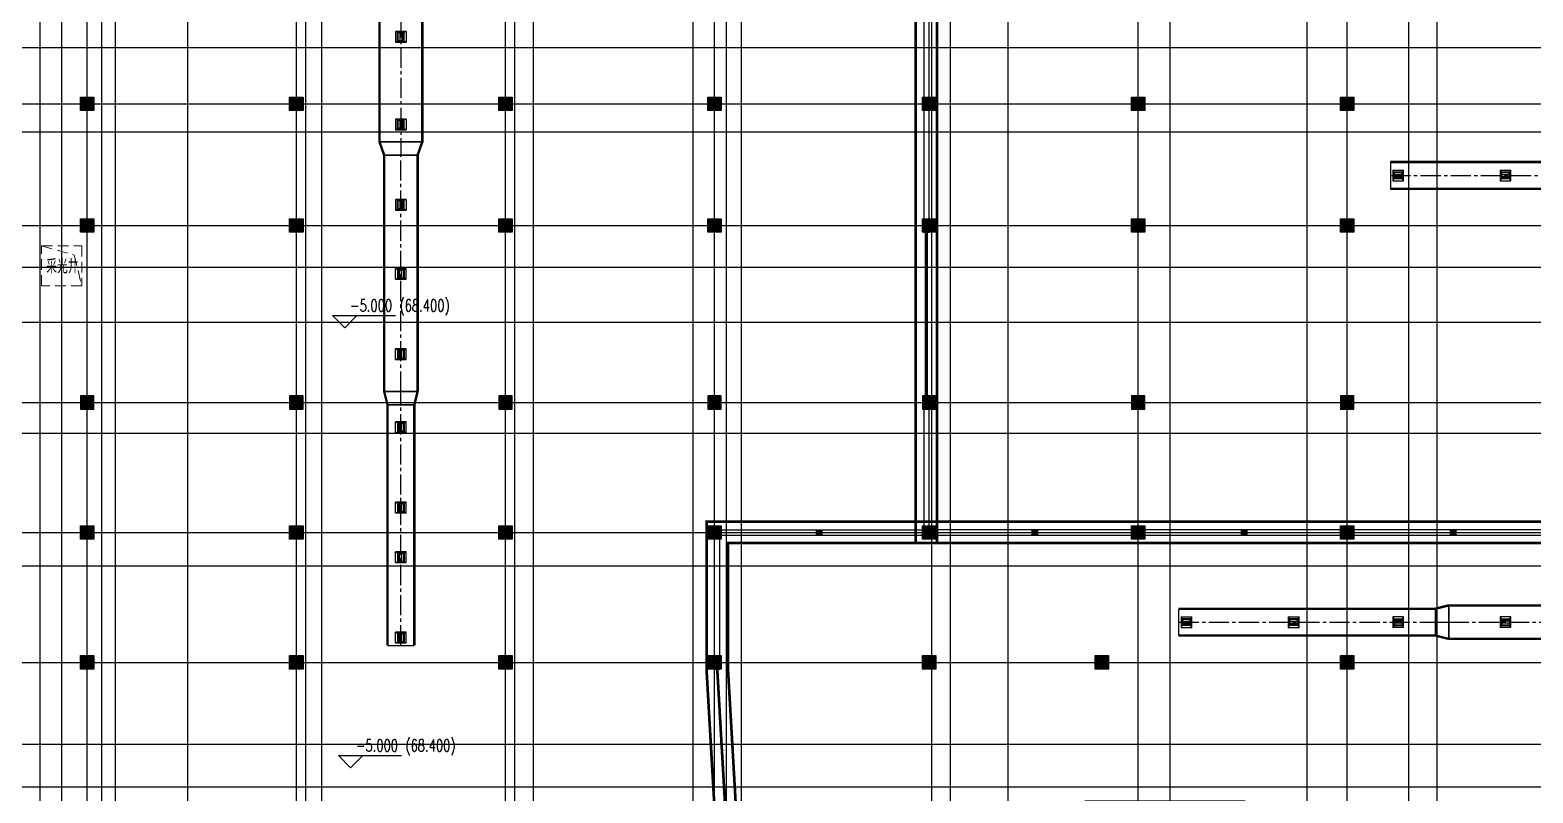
# Model space of a CAD drawing. Extents: x 369444 to 684549, y -549309 to 575337.
# Drawn here: x 487992 to 544050, y 224932 to 253407 of the extents above; entities that cross this region are included whole.
import ezdxf

# ---------------------------------------------------------------- set-up
doc = ezdxf.new("R2010")
doc.units = 0
doc.header["$LTSCALE"] = 1000
doc.header["$MEASUREMENT"] = 0
for name, pattern in [('_DASH', [0.6, 0.4, -0.2]), ('CENTER2', [1.125, 0.75, -0.125, 0.125, -0.125]), ('DASH', [0.35, 0.25, -0.1])]:
    doc.linetypes.add(name, pattern=pattern)
doc.layers.add('0-地库顶板开洞', color=211, linetype='Continuous', lineweight=0)
for name, color, linetype in [('COLUMN', 9, 'Continuous'), ('DOTE', 1, 'Continuous'), ('DUCT-排烟中心线', 5, 'CENTER2'), ('DUCT-排烟法兰', 4, 'Continuous'), ('DUCT-排烟管', 2, 'Continuous'), ('DUCT-排烟管端线', 4, 'Continuous'), ('WALL', 9, 'Continuous'), ('WINDOW', 4, 'Continuous'), ('景观场地标高', 4, 'Continuous'), ('构造柱', 6, 'Continuous'), ('防火分区线', 7, 'Continuous'), ('风管标注', 3, 'Continuous')]:
    doc.layers.add(name, color=color, linetype=linetype)
doc.styles.add('_TCH_DIM', font='SIMPLEX', dxfattribs={"bigfont": 'GBCBIG'})
doc.styles.add('HNSJY', font='hnsjy-07.shx', dxfattribs={"width": 0.8, "bigfont": 'hnsjy-hz.shx'})

# ---------------------------------------------------------------- blocks, each defined once
blk = doc.blocks.new('A$C47E9097D')
at = {"layer": '构造柱'}
for points in [[(137000, -235749), (136800, -235749), (136800, -235949), (137000, -235949)], [(145050, -235749), (144850, -235749), (144850, -235949), (145050, -235949)], [(152850, -235749), (152650, -235749), (152650, -235949), (152850, -235949)], [(160650, -235749), (160450, -235749), (160450, -235949), (160650, -235949)]]:
    blk.add_hatch(color=256, dxfattribs=at).paths.add_polyline_path(points)
for points in [[(136800, -235749), (137000, -235749), (137000, -235949), (136800, -235949)], [(144850, -235749), (145050, -235749), (145050, -235949), (144850, -235949)], [(152650, -235749), (152850, -235749), (152850, -235949), (152650, -235949)], [(160450, -235749), (160650, -235749), (160650, -235949), (160450, -235949)]]:
    blk.add_lwpolyline(points, close=True, dxfattribs=at)
blk = doc.blocks.new('$DorLib2D$00000213')
at = {"color": 0, "linetype": 'DASH', "const_width": 0.02}
blk.add_lwpolyline([(0.5, 0), (-0.5, 0)], dxfattribs=at)
blk = doc.blocks.new('column500')
h = blk.add_hatch(color=0)
h.dxf.hatch_style = 1
h.paths.add_polyline_path([(-216381, -381440), (-215881, -381440), (-215881, -380940), (-216381, -380940)])
at = {"color": 0}
blk.add_lwpolyline([(-216381, -381440), (-215881, -381440), (-215881, -380940), (-216381, -380940)], close=True, dxfattribs=at)
blk = doc.blocks.new('车库采光井开洞')
at = {"layer": '0-地库顶板开洞', "linetype": '_DASH'}
blk.add_lwpolyline([(38496570620.999992, 3907825764), (38496570620.999992, 3907827264.000001), (38496572120.999992, 3907827263.999998), (38496572120.999992, 3907825763.999999)], close=True, dxfattribs=at)
blk.add_lwpolyline([(38496570620.999992, 3907827264.000001), (38496571833.459846, 3907826915.785513), (38496572120.999992, 3907825763.999999)], dxfattribs=at)
at = {"layer": '0-地库顶板开洞', "linetype": '_DASH', "style": 'HNSJY', "width": 0.8}
blk.add_text('采光井', height=525, dxfattribs=at).set_placement((38496570794.87101, 3907826233.4361))
blk = doc.blocks.new('车库采光井aaa')
at = {"layer": '0-地库顶板开洞', "lineweight": -2}
blk.add_blockref('车库采光井开洞', (-5733357, -2487434), dxfattribs=at)
blk = doc.blocks.new('N-风管')
at = {"color": 0}
for p, q in [((38489337669.553413, 3905347790.749675, 2600), (38489337580.664528, 3905347830.749675, 2600)), ((38489337580.664528, 3905347830.749675, 2600), (38489337580.664528, 3905347430.749675, 2600)), ((38489337980.664528, 3905347830.749675, 2600), (38489337580.664528, 3905347830.749675, 2600)), ((38489337980.664528, 3905347830.749675, 2600), (38489337891.775642, 3905347790.749675, 2600)), ((38489337580.664528, 3905347430.749675, 2600), (38489337669.553413, 3905347478.749675, 2600)), ((38489337580.664528, 3905347430.749675, 2600), (38489337980.664528, 3905347430.749675, 2600)), ((38489337743.627487, 3905347790.749675, 2600), (38489337743.627487, 3905347478.749675, 2600)), ((38489337817.701569, 3905347790.749675, 2600), (38489337817.701569, 3905347478.749675, 2600)), ((38489337980.664528, 3905347430.749675, 2600), (38489337891.775642, 3905347478.749675, 2600)), ((38489337669.553413, 3905344515.368634, 2600), (38489337580.664528, 3905344555.368634, 2600)), ((38489337580.664528, 3905344555.368634, 2600), (38489337580.664528, 3905344155.368634, 2600)), ((38489337980.664528, 3905344555.368634, 2600), (38489337580.664528, 3905344555.368634, 2600)), ((38489337743.627487, 3905344515.368634, 2600), (38489337743.627487, 3905344203.368634, 2600)), ((38489337817.701569, 3905344515.368634, 2600), (38489337817.701569, 3905344203.368634, 2600)), ((38489337980.664528, 3905344555.368634, 2600), (38489337891.775642, 3905344515.368634, 2600)), ((38489337580.664528, 3905344155.368634, 2600), (38489337669.553413, 3905344203.368634, 2600)), ((38489337580.664528, 3905344155.368634, 2600), (38489337980.664528, 3905344155.368634, 2600)), ((38489337980.664528, 3905344155.368634, 2600), (38489337891.775642, 3905344203.368634, 2600)), ((38489374780.664528, 3905342655.368634, 2600), (38489374780.664528, 3905342255.368634, 2600)), ((38489374780.664528, 3905342655.368634, 2600), (38489374820.664528, 3905342566.479745, 2600)), ((38489374820.664528, 3905342344.257523, 2600), (38489374780.664528, 3905342255.368634, 2600)), ((38489374780.664528, 3905342255.368634, 2600), (38489375180.664528, 3905342255.368634, 2600)), ((38489374820.664528, 3905342492.405671, 2600), (38489375132.664528, 3905342492.405671, 2600)), ((38489374820.664528, 3905342418.331597, 2600), (38489375132.664528, 3905342418.331597, 2600)), ((38489375180.664528, 3905342655.368634, 2600), (38489375132.664528, 3905342566.479745, 2600)), ((38489375180.664528, 3905342255.368634, 2600), (38489375132.664528, 3905342344.257523, 2600)), ((38489375180.664528, 3905342255.368634, 2600), (38489375180.664528, 3905342655.368634, 2600)), ((38489378780.664528, 3905342655.368634, 2600), (38489378780.664528, 3905342255.368634, 2600)), ((38489378780.664528, 3905342655.368634, 2600), (38489378820.664528, 3905342566.479745, 2600)), ((38489378820.664528, 3905342344.257523, 2600), (38489378780.664528, 3905342255.368634, 2600)), ((38489378780.664528, 3905342255.368634, 2600), (38489379180.664528, 3905342255.368634, 2600)), ((38489378820.664528, 3905342492.405671, 2600), (38489379132.664528, 3905342492.405671, 2600)), ((38489378820.664528, 3905342418.331597, 2600), (38489379132.664528, 3905342418.331597, 2600)), ((38489379180.664528, 3905342655.368634, 2600), (38489379132.664528, 3905342566.479745, 2600)), ((38489379180.664528, 3905342255.368634, 2600), (38489379132.664528, 3905342344.257523, 2600)), ((38489379180.664528, 3905342255.368634, 2600), (38489379180.664528, 3905342655.368634, 2600)), ((38489337669.553413, 3905341515.368634, 2600), (38489337580.664528, 3905341555.368634, 2600)), ((38489337580.664528, 3905341555.368634, 2600), (38489337580.664528, 3905341155.368634, 2600)), ((38489337980.664528, 3905341555.368634, 2600), (38489337580.664528, 3905341555.368634, 2600)), ((38489337580.664528, 3905341155.368634, 2600), (38489337669.553413, 3905341203.368634, 2600)), ((38489337580.664528, 3905341155.368634, 2600), (38489337980.664528, 3905341155.368634, 2600)), ((38489337743.627487, 3905341515.368634, 2600), (38489337743.627487, 3905341203.368634, 2600)), ((38489337817.701569, 3905341515.368634, 2600), (38489337817.701569, 3905341203.368634, 2600)), ((38489337980.664528, 3905341555.368634, 2600), (38489337891.775642, 3905341515.368634, 2600)), ((38489337980.664528, 3905341155.368634, 2600), (38489337891.775642, 3905341203.368634, 2600)), ((38489337980.664528, 3905338980.368649, 2600), (38489337580.664528, 3905338980.368649, 2600)), ((38489337580.664528, 3905338980.368649, 2600), (38489337669.553413, 3905338932.368649, 2600)), ((38489337743.627487, 3905338620.368649, 2600), (38489337743.627487, 3905338932.368649, 2600)), ((38489337817.701569, 3905338620.368649, 2600), (38489337817.701569, 3905338932.368649, 2600)), ((38489337980.664528, 3905338980.368649, 2600), (38489337891.775642, 3905338932.368649, 2600)), ((38489337980.664528, 3905338580.368649, 2600), (38489337980.664528, 3905338980.368649, 2600)), ((38489337580.664528, 3905338580.368649, 2600), (38489337669.553413, 3905338620.368649, 2600)), ((38489337580.664528, 3905338580.368649, 2600), (38489337980.664528, 3905338580.368649, 2600)), ((38489337891.775642, 3905338620.368649, 2600), (38489337980.664528, 3905338580.368649, 2600)), ((38489337980.664528, 3905335980.368649, 2600), (38489337580.664528, 3905335980.368649, 2600)), ((38489337580.664528, 3905335980.368649, 2600), (38489337669.553413, 3905335932.368649, 2600)), ((38489337580.664528, 3905335580.368649, 2600), (38489337669.553413, 3905335620.368649, 2600)), ((38489337580.664528, 3905335580.368649, 2600), (38489337980.664528, 3905335580.368649, 2600)), ((38489337743.627487, 3905335620.368649, 2600), (38489337743.627487, 3905335932.368649, 2600)), ((38489337817.701569, 3905335620.368649, 2600), (38489337817.701569, 3905335932.368649, 2600)), ((38489337980.664528, 3905335980.368649, 2600), (38489337891.775642, 3905335932.368649, 2600)), ((38489337891.775642, 3905335620.368649, 2600), (38489337980.664528, 3905335580.368649, 2600)), ((38489337980.664528, 3905335580.368649, 2600), (38489337980.664528, 3905335980.368649, 2600)), ((38489337980.664528, 3905333255.368724, 2600), (38489337580.664528, 3905333255.368724, 2600)), ((38489337580.664528, 3905333255.368724, 2600), (38489337669.553413, 3905333207.368724, 2600)), ((38489337980.664528, 3905333255.368724, 2600), (38489337891.775642, 3905333207.368724, 2600)), ((38489337980.664528, 3905332855.368724, 2600), (38489337980.664528, 3905333255.368724, 2600)), ((38489337580.664528, 3905332855.368724, 2600), (38489337669.553413, 3905332895.368724, 2600)), ((38489337580.664528, 3905332855.368724, 2600), (38489337980.664528, 3905332855.368724, 2600)), ((38489337743.627487, 3905332895.368724, 2600), (38489337743.627487, 3905333207.368724, 2600)), ((38489337817.701569, 3905332895.368724, 2600), (38489337817.701569, 3905333207.368724, 2600)), ((38489337891.775642, 3905332895.368724, 2600), (38489337980.664528, 3905332855.368724, 2600)), ((38489337980.664528, 3905330255.368724, 2600), (38489337580.664528, 3905330255.368724, 2600)), ((38489337580.664528, 3905330255.368724, 2600), (38489337669.553413, 3905330207.368724, 2600)), ((38489337580.664528, 3905329855.368724, 2600), (38489337669.553413, 3905329895.368724, 2600)), ((38489337580.664528, 3905329855.368724, 2600), (38489337980.664528, 3905329855.368724, 2600)), ((38489337743.627487, 3905329895.368724, 2600), (38489337743.627487, 3905330207.368724, 2600)), ((38489337817.701569, 3905329895.368724, 2600), (38489337817.701569, 3905330207.368724, 2600)), ((38489337980.664528, 3905330255.368724, 2600), (38489337891.775642, 3905330207.368724, 2600)), ((38489337891.775642, 3905329895.368724, 2600), (38489337980.664528, 3905329855.368724, 2600)), ((38489337980.664528, 3905329855.368724, 2600), (38489337980.664528, 3905330255.368724, 2600)), ((38489337980.664528, 3905328405.368694, 2600), (38489337580.664528, 3905328405.368694, 2600)), ((38489337580.664528, 3905328405.368694, 2600), (38489337669.553413, 3905328357.368694, 2600)), ((38489337743.627487, 3905328045.368694, 2600), (38489337743.627487, 3905328357.368694, 2600)), ((38489337817.701569, 3905328045.368694, 2600), (38489337817.701569, 3905328357.368694, 2600)), ((38489337980.664528, 3905328405.368694, 2600), (38489337891.775642, 3905328357.368694, 2600)), ((38489337980.664528, 3905328005.368694, 2600), (38489337980.664528, 3905328405.368694, 2600)), ((38489337580.664528, 3905328005.368694, 2600), (38489337669.553413, 3905328045.368694, 2600)), ((38489337580.664528, 3905328005.368694, 2600), (38489337980.664528, 3905328005.368694, 2600)), ((38489337891.775642, 3905328045.368694, 2600), (38489337980.664528, 3905328005.368694, 2600)), ((38489366880.66433, 3905325980.36868, 2600), (38489366880.66433, 3905325580.36868, 2600)), ((38489366880.66433, 3905325980.36868, 2600), (38489366920.66433, 3905325891.479791, 2600)), ((38489367280.66433, 3905325980.36868, 2600), (38489367232.66433, 3905325891.479791, 2600)), ((38489367280.66433, 3905325580.36868, 2600), (38489367280.66433, 3905325980.36868, 2600)), ((38489370880.66433, 3905325980.36868, 2600), (38489370880.66433, 3905325580.36868, 2600)), ((38489370880.66433, 3905325980.36868, 2600), (38489370920.66433, 3905325891.479791, 2600)), ((38489371280.66433, 3905325980.36868, 2600), (38489371232.66433, 3905325891.479791, 2600)), ((38489371280.66433, 3905325580.36868, 2600), (38489371280.66433, 3905325980.36868, 2600)), ((38489374781.545311, 3905325980.36868, 2600), (38489374829.545311, 3905325891.479791, 2600)), ((38489375181.545311, 3905325980.36868, 2600), (38489374781.545311, 3905325980.36868, 2600)), ((38489374781.545311, 3905325980.36868, 2600), (38489374781.545311, 3905325580.36868, 2600)), ((38489375141.545311, 3905325891.479791, 2600), (38489375181.545311, 3905325980.36868, 2600)), ((38489375181.545311, 3905325580.36868, 2600), (38489375181.545311, 3905325980.36868, 2600)), ((38489378781.545311, 3905325980.36868, 2600), (38489378829.545311, 3905325891.479791, 2600)), ((38489379181.545311, 3905325980.36868, 2600), (38489378781.545311, 3905325980.36868, 2600)), ((38489378781.545311, 3905325980.36868, 2600), (38489378781.545311, 3905325580.36868, 2600)), ((38489379141.545311, 3905325891.479791, 2600), (38489379181.545311, 3905325980.36868, 2600)), ((38489379181.545311, 3905325580.36868, 2600), (38489379181.545311, 3905325980.36868, 2600)), ((38489337980.664528, 3905325405.368694, 2600), (38489337580.664528, 3905325405.368694, 2600)), ((38489337580.664528, 3905325405.368694, 2600), (38489337669.553413, 3905325357.368694, 2600)), ((38489337980.664528, 3905325405.368694, 2600), (38489337891.775642, 3905325357.368694, 2600)), ((38489337980.664528, 3905325005.368694, 2600), (38489337980.664528, 3905325405.368694, 2600)), ((38489366920.66433, 3905325669.257569, 2600), (38489366880.66433, 3905325580.36868, 2600)), ((38489366880.66433, 3905325580.36868, 2600), (38489367280.66433, 3905325580.36868, 2600)), ((38489366920.66433, 3905325817.405717, 2600), (38489367232.66433, 3905325817.405717, 2600)), ((38489366920.66433, 3905325743.331643, 2600), (38489367232.66433, 3905325743.331643, 2600)), ((38489367280.66433, 3905325580.36868, 2600), (38489367232.66433, 3905325669.257569, 2600)), ((38489370920.66433, 3905325669.257569, 2600), (38489370880.66433, 3905325580.36868, 2600)), ((38489370880.66433, 3905325580.36868, 2600), (38489371280.66433, 3905325580.36868, 2600)), ((38489370920.66433, 3905325817.405717, 2600), (38489371232.66433, 3905325817.405717, 2600)), ((38489370920.66433, 3905325743.331643, 2600), (38489371232.66433, 3905325743.331643, 2600)), ((38489371280.66433, 3905325580.36868, 2600), (38489371232.66433, 3905325669.257569, 2600)), ((38489374781.545311, 3905325580.36868, 2600), (38489374829.545311, 3905325669.257569, 2600)), ((38489375141.545311, 3905325817.405717, 2600), (38489374829.545311, 3905325817.405717, 2600)), ((38489375141.545311, 3905325743.331643, 2600), (38489374829.545311, 3905325743.331643, 2600)), ((38489375181.545311, 3905325580.36868, 2600), (38489375141.545311, 3905325669.257569, 2600)), ((38489378781.545311, 3905325580.36868, 2600), (38489378829.545311, 3905325669.257569, 2600)), ((38489379141.545311, 3905325817.405717, 2600), (38489378829.545311, 3905325817.405717, 2600)), ((38489379141.545311, 3905325743.331643, 2600), (38489378829.545311, 3905325743.331643, 2600)), ((38489379181.545311, 3905325580.36868, 2600), (38489379141.545311, 3905325669.257569, 2600)), ((38489337580.664528, 3905325005.368694, 2600), (38489337669.553413, 3905325045.368694, 2600)), ((38489337580.664528, 3905325005.368694, 2600), (38489337980.664528, 3905325005.368694, 2600)), ((38489337743.627487, 3905325045.368694, 2600), (38489337743.627487, 3905325357.368694, 2600)), ((38489337817.701569, 3905325045.368694, 2600), (38489337817.701569, 3905325357.368694, 2600)), ((38489337891.775642, 3905325045.368694, 2600), (38489337980.664528, 3905325005.368694, 2600))]:
    blk.add_line(p, q, dxfattribs=at)
at = {"color": 0, "linetype": 'Continuous'}
for p, q in [((38489337980.664528, 3905347830.749675, 2600), (38489337980.664528, 3905347430.749675, 2600)), ((38489337980.664528, 3905344555.368634, 2600), (38489337980.664528, 3905344155.368634, 2600)), ((38489374780.664528, 3905342655.368634, 2600), (38489375180.664528, 3905342655.368634, 2600)), ((38489378780.664528, 3905342655.368634, 2600), (38489379180.664528, 3905342655.368634, 2600)), ((38489337980.664528, 3905341555.368634, 2600), (38489337980.664528, 3905341155.368634, 2600)), ((38489337580.664528, 3905338580.368649, 2600), (38489337580.664528, 3905338980.368649, 2600)), ((38489337580.664528, 3905335580.368649, 2600), (38489337580.664528, 3905335980.368649, 2600)), ((38489337580.664528, 3905332855.368724, 2600), (38489337580.664528, 3905333255.368724, 2600)), ((38489337580.664528, 3905329855.368724, 2600), (38489337580.664528, 3905330255.368724, 2600)), ((38489337580.664528, 3905328005.368694, 2600), (38489337580.664528, 3905328405.368694, 2600)), ((38489366880.66433, 3905325980.36868, 2600), (38489367280.66433, 3905325980.36868, 2600)), ((38489370880.66433, 3905325980.36868, 2600), (38489371280.66433, 3905325980.36868, 2600)), ((38489337580.664528, 3905325005.368694, 2600), (38489337580.664528, 3905325405.368694, 2600)), ((38489375181.545311, 3905325580.36868, 2600), (38489374781.545311, 3905325580.36868, 2600)), ((38489379181.545311, 3905325580.36868, 2600), (38489378781.545311, 3905325580.36868, 2600))]:
    blk.add_line(p, q, dxfattribs=at)
at = {"color": 0, "lineweight": 40}
for p, q in [((38489337891.775642, 3905347790.749675, 2600), (38489337669.553413, 3905347790.749675, 2600)), ((38489337669.553413, 3905347478.749675, 2600), (38489337669.553413, 3905347790.749675, 2600)), ((38489337669.553413, 3905347478.749675, 2600), (38489337891.775642, 3905347478.749675, 2600)), ((38489337891.775642, 3905347478.749675, 2600), (38489337891.775642, 3905347790.749675, 2600)), ((38489337891.775642, 3905344515.368634, 2600), (38489337669.553413, 3905344515.368634, 2600)), ((38489337669.553413, 3905344203.368634, 2600), (38489337669.553413, 3905344515.368634, 2600)), ((38489337891.775642, 3905344203.368634, 2600), (38489337891.775642, 3905344515.368634, 2600)), ((38489337669.553413, 3905344203.368634, 2600), (38489337891.775642, 3905344203.368634, 2600)), ((38489374820.664528, 3905342566.479745, 2600), (38489374820.664528, 3905342344.257523, 2600)), ((38489375132.664528, 3905342566.479745, 2600), (38489374820.664528, 3905342566.479745, 2600)), ((38489375132.664528, 3905342344.257523, 2600), (38489374820.664528, 3905342344.257523, 2600)), ((38489375132.664528, 3905342344.257523, 2600), (38489375132.664528, 3905342566.479745, 2600)), ((38489378820.664528, 3905342566.479745, 2600), (38489378820.664528, 3905342344.257523, 2600)), ((38489379132.664528, 3905342566.479745, 2600), (38489378820.664528, 3905342566.479745, 2600)), ((38489379132.664528, 3905342344.257523, 2600), (38489378820.664528, 3905342344.257523, 2600)), ((38489379132.664528, 3905342344.257523, 2600), (38489379132.664528, 3905342566.479745, 2600)), ((38489337891.775642, 3905341515.368634, 2600), (38489337669.553413, 3905341515.368634, 2600)), ((38489337669.553413, 3905341203.368634, 2600), (38489337669.553413, 3905341515.368634, 2600)), ((38489337669.553413, 3905341203.368634, 2600), (38489337891.775642, 3905341203.368634, 2600)), ((38489337891.775642, 3905341203.368634, 2600), (38489337891.775642, 3905341515.368634, 2600)), ((38489337891.775642, 3905338932.368649, 2600), (38489337669.553413, 3905338932.368649, 2600)), ((38489337669.553413, 3905338932.368649, 2600), (38489337669.553413, 3905338620.368649, 2600)), ((38489337891.775642, 3905338932.368649, 2600), (38489337891.775642, 3905338620.368649, 2600)), ((38489337669.553413, 3905338620.368649, 2600), (38489337891.775642, 3905338620.368649, 2600)), ((38489337891.775642, 3905335932.368649, 2600), (38489337669.553413, 3905335932.368649, 2600)), ((38489337669.553413, 3905335932.368649, 2600), (38489337669.553413, 3905335620.368649, 2600)), ((38489337669.553413, 3905335620.368649, 2600), (38489337891.775642, 3905335620.368649, 2600)), ((38489337891.775642, 3905335932.368649, 2600), (38489337891.775642, 3905335620.368649, 2600)), ((38489337891.775642, 3905333207.368724, 2600), (38489337669.553413, 3905333207.368724, 2600)), ((38489337669.553413, 3905333207.368724, 2600), (38489337669.553413, 3905332895.368724, 2600)), ((38489337669.553413, 3905332895.368724, 2600), (38489337891.775642, 3905332895.368724, 2600)), ((38489337891.775642, 3905333207.368724, 2600), (38489337891.775642, 3905332895.368724, 2600)), ((38489337891.775642, 3905330207.368724, 2600), (38489337669.553413, 3905330207.368724, 2600)), ((38489337669.553413, 3905330207.368724, 2600), (38489337669.553413, 3905329895.368724, 2600)), ((38489337669.553413, 3905329895.368724, 2600), (38489337891.775642, 3905329895.368724, 2600)), ((38489337891.775642, 3905330207.368724, 2600), (38489337891.775642, 3905329895.368724, 2600)), ((38489337891.775642, 3905328357.368694, 2600), (38489337669.553413, 3905328357.368694, 2600)), ((38489337669.553413, 3905328357.368694, 2600), (38489337669.553413, 3905328045.368694, 2600)), ((38489337891.775642, 3905328357.368694, 2600), (38489337891.775642, 3905328045.368694, 2600)), ((38489337669.553413, 3905328045.368694, 2600), (38489337891.775642, 3905328045.368694, 2600)), ((38489366920.66433, 3905325891.479791, 2600), (38489366920.66433, 3905325669.257569, 2600)), ((38489367232.66433, 3905325891.479791, 2600), (38489366920.66433, 3905325891.479791, 2600)), ((38489367232.66433, 3905325669.257569, 2600), (38489366920.66433, 3905325669.257569, 2600)), ((38489367232.66433, 3905325669.257569, 2600), (38489367232.66433, 3905325891.479791, 2600)), ((38489370920.66433, 3905325891.479791, 2600), (38489370920.66433, 3905325669.257569, 2600)), ((38489371232.66433, 3905325891.479791, 2600), (38489370920.66433, 3905325891.479791, 2600)), ((38489371232.66433, 3905325669.257569, 2600), (38489370920.66433, 3905325669.257569, 2600)), ((38489371232.66433, 3905325669.257569, 2600), (38489371232.66433, 3905325891.479791, 2600)), ((38489374829.545311, 3905325891.479791, 2600), (38489374829.545311, 3905325669.257569, 2600)), ((38489374829.545311, 3905325891.479791, 2600), (38489375141.545311, 3905325891.479791, 2600)), ((38489374829.545311, 3905325669.257569, 2600), (38489375141.545311, 3905325669.257569, 2600)), ((38489375141.545311, 3905325669.257569, 2600), (38489375141.545311, 3905325891.479791, 2600)), ((38489378829.545311, 3905325891.479791, 2600), (38489378829.545311, 3905325669.257569, 2600)), ((38489378829.545311, 3905325891.479791, 2600), (38489379141.545311, 3905325891.479791, 2600)), ((38489378829.545311, 3905325669.257569, 2600), (38489379141.545311, 3905325669.257569, 2600)), ((38489379141.545311, 3905325669.257569, 2600), (38489379141.545311, 3905325891.479791, 2600)), ((38489337891.775642, 3905325357.368694, 2600), (38489337669.553413, 3905325357.368694, 2600)), ((38489337669.553413, 3905325357.368694, 2600), (38489337669.553413, 3905325045.368694, 2600)), ((38489337669.553413, 3905325045.368694, 2600), (38489337891.775642, 3905325045.368694, 2600)), ((38489337891.775642, 3905325357.368694, 2600), (38489337891.775642, 3905325045.368694, 2600))]:
    blk.add_line(p, q, dxfattribs=at)
at = {"layer": 'DUCT-排烟中心线', "color": 0}
for p, q in [((38489337780.664238, 3905353974.266551), (38489337780.664528, 3905343713.471271)), ((38489337780.664528, 3905343713.271266), (38489337780.664543, 3905343213.271266)), ((38489337780.664528, 3905334392.073162), (38489337780.664543, 3905343213.07127)), ((38489374690.369827, 3905342455.368634), (38489384166.968987, 3905342455.368634)), ((38489337780.664528, 3905333891.873149), (38489337780.664528, 3905334391.873149)), ((38489337780.664528, 3905324915.073993), (38489337780.664528, 3905333891.673152)), ((38489366790.369629, 3905325780.36868), (38489376366.968788, 3905325780.36868)), ((38489376367.168793, 3905325780.36868), (38489376867.168793, 3905325780.36868)), ((38489376867.368797, 3905325780.36868), (38489387802.366913, 3905325780.368667))]:
    blk.add_line(p, q, dxfattribs=at)
at = {"layer": 'DUCT-排烟法兰', "color": 0}
for p, q in [((38489336940.664528, 3905343713.371273), (38489338620.664528, 3905343713.371273)), ((38489338435.664543, 3905343213.171268), (38489337125.664543, 3905343213.171268)), ((38489338435.664528, 3905334391.973155), (38489337125.664528, 3905334391.973155)), ((38489338310.664528, 3905333891.773151), (38489337250.664528, 3905333891.773151)), ((38489376367.068787, 3905325250.36868), (38489376367.068787, 3905326310.36868)), ((38489376867.268791, 3905325125.36868), (38489376867.268791, 3905326435.36868))]:
    blk.add_line(p, q, dxfattribs=at)
at = {"layer": 'DUCT-排烟管', "color": 0, "const_width": 90}
for points in [[(38489336980.664238, 3905353974.266529), (38489336980.664528, 3905343713.471249)], [(38489338580.664528, 3905343713.471293), (38489338580.664238, 3905353974.266574)], [(38489336980.664528, 3905343713.271245), (38489337155.664543, 3905343213.27125)], [(38489338580.664528, 3905343713.271287), (38489338405.664543, 3905343213.271283)], [(38489337155.664543, 3905343213.07127), (38489337155.664528, 3905334392.073163)], [(38489338405.664528, 3905334392.073161), (38489338405.664543, 3905343213.071269)], [(38489384166.968987, 3905342955.368634), (38489374690.369827, 3905342955.368634)], [(38489374690.369827, 3905341955.368634), (38489384166.968987, 3905341955.368634)], [(38489337280.664528, 3905333891.873149), (38489337155.664528, 3905334391.873149)], [(38489338280.664528, 3905333891.873149), (38489338405.664528, 3905334391.873149)], [(38489337280.664528, 3905333891.673152), (38489337280.664528, 3905324915.073993)], [(38489338280.664528, 3905324915.073993), (38489338280.664528, 3905333891.673152)], [(38489376366.968788, 3905326280.36868), (38489366790.369629, 3905326280.36868)], [(38489376367.168793, 3905326280.36868), (38489376867.168793, 3905326405.36868)], [(38489387802.366913, 3905326405.368667), (38489376867.368797, 3905326405.36868)], [(38489366790.369629, 3905325280.36868), (38489376366.968788, 3905325280.36868)], [(38489376367.168793, 3905325280.36868), (38489376867.168793, 3905325155.36868)], [(38489376867.368797, 3905325155.36868), (38489387802.366913, 3905325155.368667)]]:
    blk.add_lwpolyline(points, dxfattribs=at)
at = {"layer": 'DUCT-排烟管端线', "color": 0}
for p, q in [((38489336980.664528, 3905343713.471249), (38489338580.664528, 3905343713.471293)), ((38489338580.664528, 3905343713.271287), (38489336980.664528, 3905343713.271245)), ((38489337155.664543, 3905343213.27125), (38489338405.664543, 3905343213.271283)), ((38489338405.664543, 3905343213.071269), (38489337155.664543, 3905343213.07127)), ((38489374690.369827, 3905342955.368634), (38489374690.369827, 3905341955.368634)), ((38489337155.664528, 3905334392.073163), (38489338405.664528, 3905334392.073161)), ((38489338405.664528, 3905334391.873149), (38489337155.664528, 3905334391.873149)), ((38489337280.664528, 3905333891.873149), (38489338280.664528, 3905333891.873149)), ((38489338280.664528, 3905333891.673152), (38489337280.664528, 3905333891.673152)), ((38489366790.369629, 3905326280.36868), (38489366790.369629, 3905325280.36868)), ((38489376366.968788, 3905325280.36868), (38489376366.968788, 3905326280.36868)), ((38489376367.168793, 3905326280.36868), (38489376367.168793, 3905325280.36868)), ((38489376867.168793, 3905325155.36868), (38489376867.168793, 3905326405.36868)), ((38489376867.368797, 3905326405.36868), (38489376867.368797, 3905325155.36868)), ((38489337280.664528, 3905324915.073993), (38489338280.664528, 3905324915.073993))]:
    blk.add_line(p, q, dxfattribs=at)

msp = doc.modelspace()

# ---------------------------------------------------------------- linework, layer by layer
at = {"layer": 'DOTE', "color": 8}
for p, q in [((489174.5, 59364.2), (489174.5, 476704.8)), ((490124.5, 59364.2), (490124.5, 476704.8)), ((490674.5, 59364.2), (490674.5, 476704.8)), ((491174.5, 59364.2), (491174.5, 476704.8)), ((497924.5, 59364.2), (497924.5, 476704.8)), ((498874.5, 59364.2), (498874.5, 476704.8)), ((505724.5, 59364.2), (505724.5, 476704.8)), ((506774.5, 59364.2), (506774.5, 476704.8)), ((513524.5, 59364.2), (513524.5, 476704.8)), ((514524.5, 59364.2), (514524.5, 476704.8)), ((521624.5, 59364.2), (521624.5, 476704.8)), ((522324.5, 59364.2), (522324.5, 476704.8)), ((524474.5, 59364.2), (524474.5, 476704.8)), ((529324.5, 59364.2), (529324.5, 476704.8)), ((537124.5, 59364.2), (537124.5, 476704.8)), ((539424.5, 59364.2), (539424.5, 476704.8)), ((540474.5, 59364.2), (540474.5, 476704.8)), ((488374.5, 59364.2), (488374.5, 261807)), ((493874.5, 59364.2), (493874.5, 261807)), ((498274.5, 59364.2), (498274.5, 261807)), ((506074.5, 59364.2), (506074.5, 261807)), ((512724.5, 59364.2), (512724.5, 261807)), ((513974.5, 59364.2), (513974.5, 261807)), ((530524.5, 59364.2), (530524.5, 261807)), ((535624.5, 59364.2), (535624.5, 261807))]:
    msp.add_line(p, q, dxfattribs=at)
at = {"layer": 'DOTE', "color": 8, "lineweight": -2}
for p, q in [((377844.4, 252757), (624570.9, 252757)), ((377844.4, 250657), (624570.9, 250657)), ((377844.4, 249607), (624570.9, 249607)), ((377844.4, 246107), (624570.9, 246107)), ((377844.4, 244557), (624570.9, 244557)), ((377844.4, 242507), (624570.9, 242507)), ((377844.4, 239507), (624570.9, 239507)), ((377844.4, 238357), (624570.9, 238357)), ((377844.4, 234657), (624570.9, 234657)), ((377844.4, 233407), (624570.9, 233407)), ((377844.4, 229807), (624570.9, 229807)), ((377844.4, 226757), (624570.9, 226757)), ((377844.4, 225157), (624570.9, 225157))]:
    msp.add_line(p, q, dxfattribs=at)
at = {"layer": 'WALL', "linetype": 'ByBlock'}
for p, q in [((521324.5, 255457), (521324.5, 245857)), ((521524.5, 245857), (521524.5, 255457)), ((521324.5, 245857), (521524.5, 245857)), ((521524.5, 239757), (521324.5, 239757)), ((521324.5, 239757), (521324.5, 234757)), ((521524.5, 234757), (521524.5, 239757)), ((513524.5, 229557), (513524.5, 234757)), ((513524.5, 234757), (521324.5, 234757)), ((513724.5, 229557), (513724.5, 234557)), ((513724.5, 234557), (521424.5, 234557)), ((521424.5, 234557), (560774.5, 234557)), ((560774.5, 234757), (521524.5, 234757)), ((513524.5, 229557), (513724.5, 229557))]:
    msp.add_line(p, q, dxfattribs=at)
at = {"layer": 'WINDOW', "linetype": 'DASH', "const_width": 100}
msp.add_lwpolyline([(513624.5, 229557), (513974.5, 223457)], dxfattribs=at)
at = {"layer": '景观场地标高'}
for p, q in [((499728.7, 242297.5), (499278.7, 242747.5)), ((499278.7, 242747.5), (501626.2, 242747.5)), ((499728.7, 242297.5), (500178.7, 242747.5)), ((499949.3, 225876), (499499.3, 226326)), ((499499.3, 226326), (501846.8, 226326)), ((499949.3, 225876), (500399.3, 226326))]:
    msp.add_line(p, q, dxfattribs=at)
at = {"layer": '防火分区线', "color": 195, "linetype": 'DASH', "ltscale": 8, "const_width": 100}
for points in [[(450574.5, 282757), (450574.5, 229407), (450774.5, 229407), (450774.5, 224057), (451074.5, 224057), (451074.5, 216557), (457474.5, 216557), (457474.5, 217257), (469824.5, 217257), (469824.5, 223857), (474274.5, 223857), (474274.5, 217207), (477574.5, 217207), (477574.5, 217957.8), (514374.5, 217957.8), (514374.5, 223468.4), (514024.5, 229568.4), (514024.5, 234257), (521824.5, 234257), (521824.5, 267107)], [(451374.5, 281957), (451374.5, 230207), (451574.5, 230207), (451574.5, 224857), (451874.5, 224857), (451874.5, 217357), (456674.5, 217357), (456674.5, 218057), (469024.5, 218057), (469024.5, 224657), (475074.5, 224657), (475074.5, 218007), (476774.5, 218007), (476774.5, 218757.8), (513574.5, 218757.8), (513574.5, 223445.5), (513224.5, 229545.5), (513224.5, 235057), (521024.5, 235057), (521024.5, 266307)]]:
    msp.add_lwpolyline(points, dxfattribs=at)
at = {"layer": '防火分区线', "color": 3, "linetype": 'DASH', "ltscale": 8, "const_width": 100}
for points in [[(566824.5, 235057), (521824.5, 235057), (521824.5, 267107)], [(566024.5, 234257), (521024.5, 234257), (521024.5, 266307)]]:
    msp.add_lwpolyline(points, dxfattribs=at)
at = {"layer": '防火分区线', "color": 6, "linetype": 'DASH', "ltscale": 8, "const_width": 100}
for points in [[(566824.5, 235057), (513224.5, 235057), (513224.5, 229545.5), (513574.5, 223445.5), (513574.5, 217957), (528174.5, 217957), (528174.5, 223807), (532474.5, 223807), (532474.5, 221407), (532974.5, 221407), (532974.5, 217007), (545174.5, 217007)], [(566024.5, 234257), (514024.5, 234257), (514024.5, 229568.4), (514374.5, 223468.4), (514374.5, 218757), (527374.5, 218757), (527374.5, 224607), (533274.5, 224607), (533274.5, 222207), (533774.5, 222207), (533774.5, 217807), (545974.5, 217807)]]:
    msp.add_lwpolyline(points, dxfattribs=at)

# ---------------------------------------------------------------- block references
at = {"layer": '0-地库顶板开洞', "lineweight": -2}
msp.add_blockref('车库采光井aaa', (-38490348839.6, -3905094473.4), dxfattribs=at)
at = {"layer": 'COLUMN', "color": 8, "xscale": -1, "rotation": 270}
for p in [(871314.4, 466787.9), (879114.4, 466787.9), (886914.4, 466787.9), (894714.4, 466787.9), (902714.4, 466787.9), (910514.4, 466787.9), (918314.4, 466787.9), (871314.4, 462237.9), (879114.4, 462237.9), (886914.4, 462237.9), (894714.4, 462237.9), (902714.4, 462237.9), (910514.4, 462237.9), (918314.4, 462237.9), (871314.4, 450787.9), (879114.4, 450787.9), (886914.4, 450787.9), (894714.4, 450787.9), (902714.4, 450787.9), (910514.4, 450787.9), (918314.4, 450787.9), (871314.4, 445937.9), (879114.4, 445937.9), (886914.4, 445937.9), (894714.4, 445937.9), (902714.4, 445937.9), (909164.4, 445937.9, 96.8), (918314.4, 445937.9)]:
    msp.add_blockref('column500', p, dxfattribs=at)
at = {"layer": 'COLUMN', "color": 8, "rotation": 270}
for p in [(871314.4, 23376.1), (879114.4, 23376.1), (886914.4, 23376.1), (894714.4, 23376.1), (902714.4, 23376.1), (910514.4, 23376.1), (918314.4, 23376.1)]:
    msp.add_blockref('column500', p, dxfattribs=at)
at = {"layer": 'WINDOW', "xscale": -6100, "yscale": 6100, "zscale": 6100, "rotation": 270}
msp.add_blockref('$DorLib2D$00000213', (521424.5, 242807), dxfattribs=at)
at = {"layer": '构造柱', "ltscale": 6}
msp.add_blockref('A$C47E9097D', (380524.5, 470507), dxfattribs=at)
at = {"layer": '风管标注', "color": 8}
msp.add_blockref('N-风管', (-38488835956.2, -3905094473.4), dxfattribs=at)

# ---------------------------------------------------------------- texts
at = {"layer": '景观场地标高', "color": 7, "style": '_TCH_DIM', "width": 0.705882}
for s, p in [('-5.000', (499931.2, 242905)), ('(68.400)', (501776.2, 242905)), ('-5.000', (500151.8, 226483.5)), ('(68.400)', (501996.8, 226483.5))]:
    msp.add_text(s, height=446.25, dxfattribs=at).set_placement(p)

doc.saveas('drawing.dxf')
